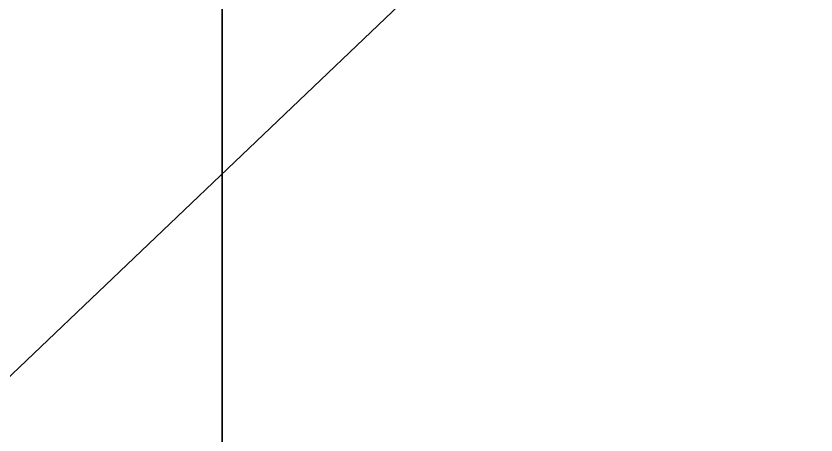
# Model space of a CAD drawing. Extents: x -152 to 154, y -106 to 95.
# Drawn here: x 6.48 to 28.87, y -47.23 to -35.49 of the extents above; entities that cross this region are included whole.
import ezdxf

# ---------------------------------------------------------------- set-up
doc = ezdxf.new("R2010")
doc.units = 0
for name, color, linetype in [('GROUND1', 253, 'CONTINUOUS'), ('ROOF1', 37, 'CONTINUOUS'), ('ROOF2', 59, 'CONTINUOUS'), ('WALL', 254, 'CONTINUOUS')]:
    doc.layers.add(name, color=color, linetype=linetype)

msp = doc.modelspace()

# ---------------------------------------------------------------- linework, layer by layer
at = {"layer": 'GROUND1', "invisible_edges": 8}
for points in [[(-151.5, 95, -0.075062), (-151.5, -80, -0.075062), (153.5, 95, -0.075062)], [(-151.5, -80, -0.075062), (-56.949997, -80, -0.075062), (153.5, 95, -0.075062)], [(-56.949997, -80, -0.075062), (-56.949997, -106, -0.075062), (153.5, 95, -0.075062)], [(153.5, 95, -0.075062), (-56.949997, -106, -0.075062), (58.949997, -80, -0.075062)]]:
    msp.add_3dface(points, dxfattribs=at)
at = {"layer": 'ROOF1'}
msp.add_3dface([(127.5, -52, 105.704536), (82.527527, 10, 135.704529), (0.5, 10, 135.704529), (0.5, -52, 105.704536)], dxfattribs=at)
at = {"layer": 'ROOF2'}
msp.add_3dface([(132.100006, -55.5, 107.236023), (132.100006, 73.800003, 107.236023), (-130, 73.800003, 107.236023), (-130, -55.5, 107.236023)], dxfattribs=at)
at = {"layer": 'WALL'}
for points in [[(-10.25, 17.831451, 134), (-10.25, -52.168549, 134.800003), (12.25, -52.168549, 134.800003), (12.25, 17.831451, 134)], [(12.25, 17.831451, 134), (12.25, -52.168549, 134.800003), (37.753754, -52.168549, 134.800003), (37.753754, 17.831451, 134)], [(-10.25, 17.037926, 135.097687), (-10.25, -51.375015, 135.097687), (12.25, -51.375015, 135.097687), (12.25, 17.037926, 135.097687)], [(12.25, 17.037926, 135.097687), (12.25, -51.375015, 135.097687), (36.889603, -51.375015, 135.097687), (36.889603, 17.037926, 135.097687)]]:
    msp.add_3dface(points, dxfattribs=at)

doc.saveas('drawing.dxf')
